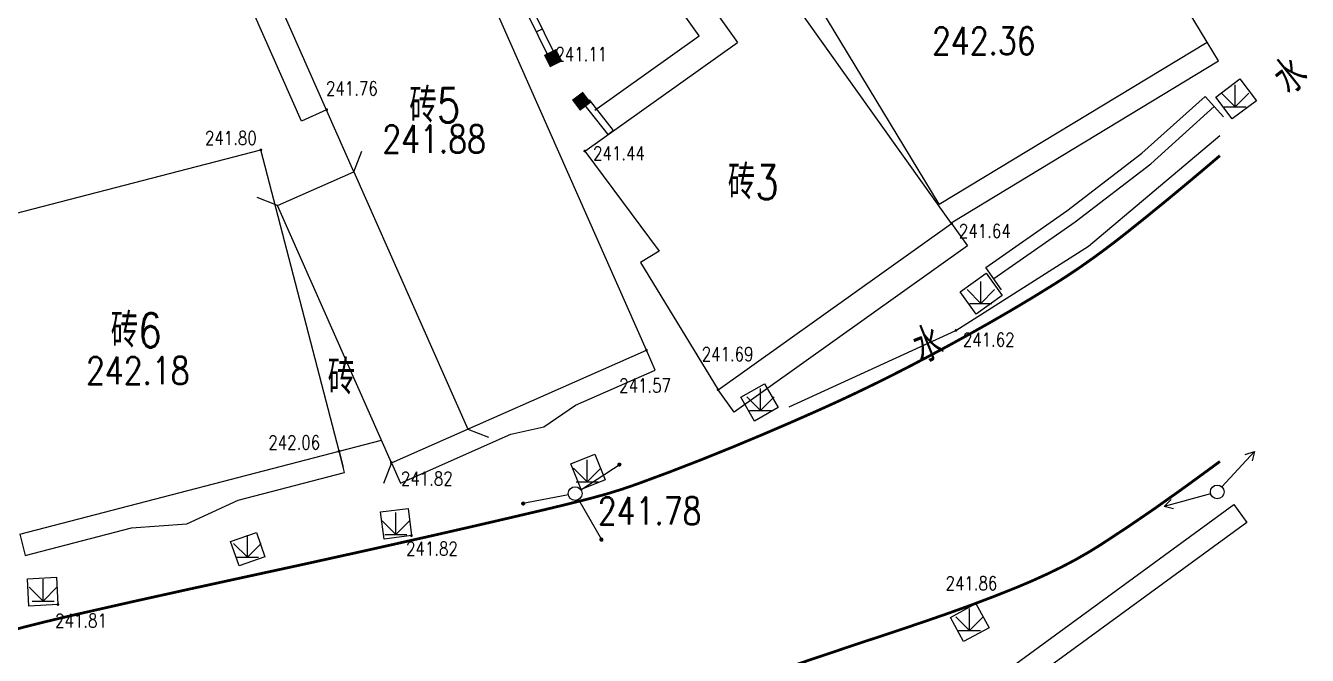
# Model space of a CAD drawing. Extents: x 453486 to 453811, y 3475287 to 3475420.
# Drawn here: x 453612.7 to 453659.37, y 3475364.24 to 3475387.17 of the extents above; entities that cross this region are included whole.
import ezdxf
from ezdxf.enums import TextEntityAlignment as Align

# ---------------------------------------------------------------- set-up
doc = ezdxf.new("R2010")
doc.units = 0
doc.header["$MEASUREMENT"] = 0
doc.layers.add('DX', color=9, linetype='Continuous')
doc.layers.add('GCD', color=9, linetype='Continuous')
doc.styles.add('HZ', font='rs.shx', dxfattribs={"width": 0.8, "bigfont": 'hztxt.shx'})

# ---------------------------------------------------------------- blocks, each defined once
blk = doc.blocks.new('GC200')
at = {"linetype": 'Continuous', "const_width": 0.2, "flags": 128}
blk.add_lwpolyline([(-0.1, 0, 1), (0.1, 0, 1)], format="xyb", close=True, dxfattribs=at)
blk = doc.blocks.new('GC200X')
blk = doc.blocks.new('gc124')
for p, q in [((-1, 1), (0, 0)), ((0, 0), (0, 1.6)), ((0, 0), (1, 1)), ((-0.8, 0), (0.8, 0))]:
    blk.add_line(p, q)
blk = doc.blocks.new('gc013b')
at = {"linetype": 'Continuous'}
blk.add_line((0.5, 0), (4, 0), dxfattribs=at)
at = {"linetype": 'Continuous', "flags": 128}
blk.add_lwpolyline([(3.388, 0.354), (4, 0), (3.388, -0.354)], dxfattribs=at)
blk = doc.blocks.new('gc170')
at = {"linetype": 'Continuous'}
blk.add_circle((0, 0), 0.5, dxfattribs=at)
blk = doc.blocks.new('gc013c')
at = {"linetype": 'Continuous'}
blk.add_line((0.5, 0), (4, 0), dxfattribs=at)
at = {"linetype": 'Continuous', "const_width": 0.15, "flags": 128}
blk.add_lwpolyline([(3.775, 0, 1), (3.925, 0, 1)], format="xyb", close=True, dxfattribs=at)
blk = doc.blocks.new('gc002')
at = {"const_width": 1}
blk.add_lwpolyline([(-0.5, 0), (0.5, 0)], dxfattribs=at)

msp = doc.modelspace()

# ---------------------------------------------------------------- linework, layer by layer
at = {"layer": 'DX', "linetype": 'Continuous'}
for p, q in [((453631.294, 3475386.942), (453631.519, 3475387.052)), ((453631.294, 3475386.942), (453631.519, 3475387.052)), ((453631.69, 3475386.134), (453631.914, 3475386.244)), ((453631.69, 3475386.134), (453631.914, 3475386.244)), ((453633.02, 3475384.311), (453633.216, 3475384.466)), ((453633.02, 3475384.311), (453633.216, 3475384.466)), ((453633.897, 3475383.202), (453634.093, 3475383.357)), ((453633.897, 3475383.202), (453634.093, 3475383.357)), ((453624.654, 3475381.853), (453624.943, 3475382.599)), ((453624.654, 3475381.853), (453624.943, 3475382.599)), ((453624.654, 3475381.853), (453628.802, 3475372.476)), ((453624.654, 3475381.853), (453628.802, 3475372.476)), ((453621.875, 3475380.624), (453621.128, 3475380.912)), ((453621.875, 3475380.624), (453621.128, 3475380.912)), ((453628.802, 3475372.476), (453629.548, 3475372.187)), ((453628.802, 3475372.476), (453629.548, 3475372.187)), ((453626.022, 3475371.247), (453625.734, 3475370.5)), ((453626.022, 3475371.247), (453625.734, 3475370.5))]:
    msp.add_line(p, q, dxfattribs=at)
at = {"layer": 'DX', "linetype": 'Continuous', "flags": 128}
for points in [[(453638.492, 3475405.099), (453639.304, 3475402.278), (453638.927, 3475401.966), (453639.95, 3475399.092), (453628.971, 3475391.682), (453631.69, 3475386.134)], [(453638.492, 3475405.099), (453639.304, 3475402.278), (453638.927, 3475401.966), (453639.95, 3475399.092), (453628.971, 3475391.682), (453631.69, 3475386.134)], [(453638.732, 3475405.168), (453639.59, 3475402.19), (453639.221, 3475401.885), (453640.251, 3475398.993), (453629.291, 3475391.597), (453631.914, 3475386.244)], [(453638.732, 3475405.168), (453639.59, 3475402.19), (453639.221, 3475401.885), (453640.251, 3475398.993), (453629.291, 3475391.597), (453631.914, 3475386.244)], [(453635.304, 3475375.352), (453624.648, 3475399.442)], [(453635.304, 3475375.352), (453624.648, 3475399.442)], [(453655.723, 3475386.573), (453650.361, 3475395.434)], [(453655.723, 3475386.573), (453650.361, 3475395.434)], [(453633.422, 3475384.097), (453637.225, 3475386.796), (453634.84, 3475390.145), (453635.651, 3475390.73)], [(453633.422, 3475384.097), (453637.225, 3475386.796), (453634.84, 3475390.145), (453635.651, 3475390.73)], [(453645.966, 3475380.668), (453640.086, 3475390.384)], [(453645.966, 3475380.668), (453640.086, 3475390.384)], [(453646.417, 3475379.965), (453640.052, 3475388.903)], [(453646.417, 3475379.965), (453640.052, 3475388.903)], [(453645.966, 3475380.668), (453655.723, 3475386.573)], [(453645.966, 3475380.668), (453655.723, 3475386.573)], [(453646.397, 3475379.994), (453656.137, 3475385.889), (453655.723, 3475386.573)], [(453646.397, 3475379.994), (453656.137, 3475385.889), (453655.723, 3475386.573)], [(453633.216, 3475384.466), (453634.093, 3475383.357)], [(453633.216, 3475384.466), (453634.093, 3475383.357)], [(453656.313, 3475383.854), (453655.644, 3475384.597)], [(453656.313, 3475383.854), (453655.644, 3475384.597)], [(453633.02, 3475384.311), (453633.897, 3475383.202)], [(453633.02, 3475384.311), (453633.897, 3475383.202)], [(453647.947, 3475377.959), (453650.911, 3475380.028), (453653.665, 3475382.14), (453655.979, 3475384.226)], [(453647.947, 3475377.959), (453650.911, 3475380.028), (453653.665, 3475382.14), (453655.979, 3475384.226)], [(453640.5, 3475373.285), (453646.572, 3475376.073), (453651.403, 3475379.145), (453656.184, 3475383.169)], [(453640.5, 3475373.285), (453646.572, 3475376.073), (453651.403, 3475379.145), (453656.184, 3475383.169)], [(453609.636, 3475379.639), (453621.265, 3475382.655)], [(453609.636, 3475379.639), (453621.265, 3475382.655)], [(453624.114, 3475371.67), (453621.265, 3475382.655)], [(453624.114, 3475371.67), (453621.265, 3475382.655)], [(453633.06, 3475382.603), (453635.765, 3475378.962)], [(453633.06, 3475382.603), (453635.765, 3475378.962)], [(453621.875, 3475380.624), (453624.654, 3475381.853)], [(453621.875, 3475380.624), (453624.654, 3475381.853)], [(453626.022, 3475371.247), (453621.875, 3475380.624)], [(453626.022, 3475371.247), (453621.875, 3475380.624)], [(453646.417, 3475379.965), (453646.997, 3475379.15), (453638.494, 3475373.095), (453637.914, 3475373.91)], [(453646.417, 3475379.965), (453646.997, 3475379.15), (453638.494, 3475373.095), (453637.914, 3475373.91)], [(453635.765, 3475378.962), (453635.082, 3475378.545)], [(453635.765, 3475378.962), (453635.082, 3475378.545)], [(453635.082, 3475378.545), (453637.914, 3475373.91)], [(453635.082, 3475378.545), (453637.914, 3475373.91)], [(453648.233, 3475377.549), (453647.661, 3475378.369)], [(453648.233, 3475377.549), (453647.661, 3475378.369)], [(453612.485, 3475368.654), (453625.658, 3475372.07)], [(453612.485, 3475368.654), (453625.658, 3475372.07)], [(453612.485, 3475368.654), (453612.686, 3475367.88), (453616.559, 3475368.885), (453618.567, 3475369.03), (453620.442, 3475369.892), (453624.315, 3475370.896), (453624.114, 3475371.67)], [(453612.485, 3475368.654), (453612.686, 3475367.88), (453616.559, 3475368.885), (453618.567, 3475369.03), (453620.442, 3475369.892), (453624.315, 3475370.896), (453624.114, 3475371.67)], [(453624.114, 3475371.67), (453624.265, 3475371.089)], [(453624.114, 3475371.67), (453624.265, 3475371.089)], [(453640.521, 3475356.925), (453640.049, 3475357.571), (453656.687, 3475369.729), (453657.159, 3475369.083)], [(453640.521, 3475356.925), (453640.049, 3475357.571), (453656.687, 3475369.729), (453657.159, 3475369.083)], [(453657.159, 3475369.083), (453640.521, 3475356.925)], [(453657.159, 3475369.083), (453640.521, 3475356.925)]]:
    msp.add_lwpolyline(points, dxfattribs=at)
for points, elevation in [([(453624.654, 3475381.853), (453618.146, 3475396.566)], 241.82), ([(453624.654, 3475381.853), (453618.146, 3475396.566)], 241.82), ([(453623.659, 3475384.103), (453622.745, 3475383.698), (453618.24, 3475393.881)], 241.707), ([(453623.659, 3475384.103), (453622.745, 3475383.698), (453618.24, 3475393.881)], 241.707), ([(453635.655, 3475390.725), (453638.619, 3475386.562)], 485.766), ([(453635.655, 3475390.725), (453638.619, 3475386.562)], 485.766), ([(453633.06, 3475382.603), (453638.619, 3475386.562)], 241.543), ([(453633.06, 3475382.603), (453638.619, 3475386.562)], 241.543), ([(453647.661, 3475378.369), (453650.616, 3475380.432), (453653.345, 3475382.525), (453655.644, 3475384.597)], 242.201), ([(453647.661, 3475378.369), (453650.616, 3475380.432), (453653.345, 3475382.525), (453655.644, 3475384.597)], 242.201), ([(453637.914, 3475373.91), (453646.417, 3475379.965)], 241.543), ([(453637.914, 3475373.91), (453646.417, 3475379.965)], 241.543), ([(453626.022, 3475371.247), (453635.304, 3475375.352)], 241.82), ([(453626.022, 3475371.247), (453626.346, 3475370.515), (453630.364, 3475372.3), (453631.563, 3475372.563), (453632.723, 3475373.346), (453635.628, 3475374.62), (453635.304, 3475375.352)], 241.82), ([(453626.022, 3475371.247), (453635.304, 3475375.352)], 241.82), ([(453626.022, 3475371.247), (453626.346, 3475370.515), (453630.364, 3475372.3), (453631.563, 3475372.563), (453632.723, 3475373.346), (453635.628, 3475374.62), (453635.304, 3475375.352)], 241.82)]:
    msp.add_lwpolyline(points, dxfattribs=dict(at, elevation=elevation))
for points, elevation in [([(453656.633, 3475383.772), (453656.033, 3475384.572), (453656.914, 3475385.233), (453657.514, 3475384.433)], 241.792), ([(453656.633, 3475383.772), (453656.033, 3475384.572), (453656.914, 3475385.233), (453657.514, 3475384.433)], 241.792), ([(453647.315, 3475376.667), (453646.731, 3475377.479), (453647.672, 3475378.156), (453648.256, 3475377.344)], 241.658), ([(453647.315, 3475376.667), (453646.731, 3475377.479), (453647.672, 3475378.156), (453648.256, 3475377.344)], 241.658), ([(453639.234, 3475372.773), (453638.74, 3475373.643), (453639.601, 3475374.132), (453640.095, 3475373.262)], 241.668), ([(453639.234, 3475372.773), (453638.74, 3475373.643), (453639.601, 3475374.132), (453640.095, 3475373.262)], 241.668), ([(453632.93, 3475370.284), (453632.553, 3475371.21), (453633.421, 3475371.563), (453633.798, 3475370.637)], 241.791), ([(453632.93, 3475370.284), (453632.553, 3475371.21), (453633.421, 3475371.563), (453633.798, 3475370.637)], 241.791), ([(453625.751, 3475368.474), (453625.627, 3475369.466), (453626.624, 3475369.591), (453626.748, 3475368.599)], 241.811), ([(453625.751, 3475368.474), (453625.627, 3475369.466), (453626.624, 3475369.591), (453626.748, 3475368.599)], 241.811), ([(453620.472, 3475367.499), (453620.159, 3475368.38), (453621.101, 3475368.714), (453621.414, 3475367.833)], 242.003), ([(453620.472, 3475367.499), (453620.159, 3475368.38), (453621.101, 3475368.714), (453621.414, 3475367.833)], 242.003), ([(453612.821, 3475366.033), (453612.766, 3475367.031), (453613.822, 3475367.089), (453613.877, 3475366.091)], 241.891), ([(453612.821, 3475366.033), (453612.766, 3475367.031), (453613.822, 3475367.089), (453613.877, 3475366.091)], 241.891)]:
    msp.add_lwpolyline(points, close=True, dxfattribs=dict(at, elevation=elevation))
at = {"layer": 'DX', "linetype": 'Continuous'}
for points in [[(453592.919, 3475360.99, 0.1, 0.1, 0.007945), (453600.459, 3475362.303, 0.1, 0.1, 0.014453), (453604.568, 3475363.209, 0.1, 0.1, 0.00183), (453612.497, 3475365.231, 0.1, 0.1, -0.007174), (453614.524, 3475365.725, 0.1, 0.1, -0.003178), (453620.475, 3475367.046, 0.1, 0.1, 0.002709), (453627.459, 3475368.588, 0.1, 0.1, 0.002201), (453631.546, 3475369.533, 0.1, 0.1, 0.005058), (453633.319, 3475369.97, 0.1, 0.1, 0.023886), (453634.966, 3475370.479, 0.1, 0.1, 0.010971), (453638.466, 3475371.834, 0.1, 0.1, 0.006921), (453641.519, 3475373.143, 0.1, 0.1, 0.009693), (453643.668, 3475374.15, 0.1, 0.1, 0.007834), (453645.606, 3475375.143, 0.1, 0.1, 0.006898), (453647.773, 3475376.335, 0.1, 0.1, 0.01081), (453650.145, 3475377.751, 0.1, 0.1, 0.016778), (453651.621, 3475378.746, 0.1, 0.1, 0.011386), (453652.832, 3475379.667, 0.1, 0.1, 0.006097), (453655.032, 3475381.463, 0.1, 0.1, 0.002517), (453656.184, 3475382.437, 0.1, 0.1, 0.016076)], [(453592.919, 3475360.99, 0.1, 0.1, 0.007945), (453600.459, 3475362.303, 0.1, 0.1, 0.014453), (453604.568, 3475363.209, 0.1, 0.1, 0.00183), (453612.497, 3475365.231, 0.1, 0.1, -0.007174), (453614.524, 3475365.725, 0.1, 0.1, -0.003178), (453620.475, 3475367.046, 0.1, 0.1, 0.002709), (453627.459, 3475368.588, 0.1, 0.1, 0.002201), (453631.546, 3475369.533, 0.1, 0.1, 0.005058), (453633.319, 3475369.97, 0.1, 0.1, 0.023886), (453634.966, 3475370.479, 0.1, 0.1, 0.010971), (453638.466, 3475371.834, 0.1, 0.1, 0.006921), (453641.519, 3475373.143, 0.1, 0.1, 0.009693), (453643.668, 3475374.15, 0.1, 0.1, 0.007834), (453645.606, 3475375.143, 0.1, 0.1, 0.006898), (453647.773, 3475376.335, 0.1, 0.1, 0.01081), (453650.145, 3475377.751, 0.1, 0.1, 0.016778), (453651.621, 3475378.746, 0.1, 0.1, 0.011386), (453652.832, 3475379.667, 0.1, 0.1, 0.006097), (453655.032, 3475381.463, 0.1, 0.1, 0.002517), (453656.184, 3475382.437, 0.1, 0.1, 0.016076)], [(453637.32, 3475362.646, 0.1, 0.1, -0.002456), (453639.447, 3475363.447, 0.1, 0.1, -0.006634), (453640.239, 3475363.729, 0.1, 0.1, -0.002423), (453644.165, 3475365.046, 0.1, 0.1, 0.0045), (453646.276, 3475365.764, 0.1, 0.1, 0.012706), (453648.799, 3475366.72, 0.1, 0.1, 0.019253), (453650.42, 3475367.456, 0.1, 0.1, 0.027245), (453651.871, 3475368.285, 0.1, 0.1, 0.013086), (453654.742, 3475370.248, 0.1, 0.1, 0.002446), (453656.184, 3475371.301, 0.1, 0.1, 0.014007)], [(453637.32, 3475362.646, 0.1, 0.1, -0.002456), (453639.447, 3475363.447, 0.1, 0.1, -0.006634), (453640.239, 3475363.729, 0.1, 0.1, -0.002423), (453644.165, 3475365.046, 0.1, 0.1, 0.0045), (453646.276, 3475365.764, 0.1, 0.1, 0.012706), (453648.799, 3475366.72, 0.1, 0.1, 0.019253), (453650.42, 3475367.456, 0.1, 0.1, 0.027245), (453651.871, 3475368.285, 0.1, 0.1, 0.013086), (453654.742, 3475370.248, 0.1, 0.1, 0.002446), (453656.184, 3475371.301, 0.1, 0.1, 0.014007)]]:
    msp.add_lwpolyline(points, format="xyseb", dxfattribs=at)
at = {"layer": 'DX', "linetype": 'Continuous', "flags": 128}
msp.add_lwpolyline([(453646.848, 3475364.738), (453646.369, 3475365.616), (453647.299, 3475366.123), (453647.778, 3475365.245)], close=True, dxfattribs=at)
msp.add_lwpolyline([(453646.848, 3475364.738), (453646.369, 3475365.616), (453647.299, 3475366.123), (453647.778, 3475365.245)], close=True, dxfattribs=at)

# ---------------------------------------------------------------- block references
at = {"layer": 'DX', "linetype": 'Continuous'}
ref = msp.add_blockref('GC200X', (453645.1, 3475386.615, 242.36), dxfattribs=dict(at, xscale=0.5, yscale=0.5, zscale=0.5))
ref.add_attrib('height', '242.36', dxfattribs={"layer": 'GCD', "linetype": 'Continuous', "height": 1, "style": 'HZ', "width": 0.8}).set_placement((453645.7, 3475386.615, 242.36), align=Align.MIDDLE_LEFT)
ref = msp.add_blockref('GC200X', (453645.1, 3475386.615, 242.36), dxfattribs=dict(at, xscale=0.5, yscale=0.5, zscale=0.5))
ref.add_attrib('height', '242.36', dxfattribs={"layer": 'GCD', "linetype": 'Continuous', "height": 1, "style": 'HZ', "width": 0.8}).set_placement((453645.7, 3475386.615, 242.36), align=Align.MIDDLE_LEFT)
at = {"layer": 'DX', "linetype": 'Continuous', "yscale": 0.5, "zscale": 0.5}
for p, xscale, rotation in [((453631.903, 3475385.99), 0.5000000000939337, 26.46986246873946), ((453631.903, 3475385.99), 0.5000000000939337, 26.46986246873946), ((453632.937, 3475384.418), 0.499999999974988, 36.92877640815563), ((453632.937, 3475384.418), 0.499999999974988, 36.92877640815563)]:
    msp.add_blockref('gc002', p, dxfattribs=dict(at, xscale=xscale, rotation=rotation))
at = {"layer": 'DX', "linetype": 'Continuous'}
ref = msp.add_blockref('GC200', (453631.69, 3475386.134, 241.11), dxfattribs=dict(at, xscale=0.25, yscale=0.25, zscale=0.25))
ref.add_attrib('height', '241.11', dxfattribs={"layer": 'GCD', "linetype": 'Continuous', "height": 0.5, "style": 'HZ', "width": 0.8}).set_placement((453631.99, 3475386.134, 241.11), align=Align.MIDDLE_LEFT)
ref = msp.add_blockref('GC200', (453631.69, 3475386.134, 241.11), dxfattribs=dict(at, xscale=0.25, yscale=0.25, zscale=0.25))
ref.add_attrib('height', '241.11', dxfattribs={"layer": 'GCD', "linetype": 'Continuous', "height": 0.5, "style": 'HZ', "width": 0.8}).set_placement((453631.99, 3475386.134, 241.11), align=Align.MIDDLE_LEFT)
ref = msp.add_blockref('GC200', (453623.665, 3475384.112, 241.762), dxfattribs=dict(at, xscale=0.25, yscale=0.25, zscale=0.25))
ref.add_attrib('height', '241.76', dxfattribs={"layer": 'GCD', "linetype": 'Continuous', "height": 0.5, "style": 'HZ', "width": 0.8}).set_placement((453623.636, 3475384.882, 241.762), align=Align.MIDDLE_LEFT)
ref = msp.add_blockref('GC200', (453623.665, 3475384.112, 241.762), dxfattribs=dict(at, xscale=0.25, yscale=0.25, zscale=0.25))
ref.add_attrib('height', '241.76', dxfattribs={"layer": 'GCD', "linetype": 'Continuous', "height": 0.5, "style": 'HZ', "width": 0.8}).set_placement((453623.636, 3475384.882, 241.762), align=Align.MIDDLE_LEFT)
at = {"layer": 'DX', "linetype": 'Continuous', "xscale": 0.5, "yscale": 0.5}
for name, p in [('gc124', (453656.742, 3475384.217)), ('gc124', (453656.742, 3475384.217)), ('gc124', (453647.482, 3475377.057)), ('gc124', (453647.482, 3475377.057)), ('gc124', (453639.458, 3475373.158)), ('gc124', (453639.458, 3475373.158)), ('gc124', (453633.146, 3475370.558)), ('gc124', (453633.146, 3475370.558)), ('gc170', (453656.088, 3475370.19)), ('gc170', (453656.088, 3475370.19)), ('gc170', (453632.708, 3475370.129)), ('gc170', (453632.708, 3475370.129)), ('gc124', (453626.177, 3475368.642)), ('gc124', (453626.177, 3475368.642)), ('gc124', (453620.774, 3475367.816)), ('gc124', (453620.774, 3475367.816)), ('gc124', (453613.335, 3475366.217)), ('gc124', (453613.335, 3475366.217)), ('gc124', (453647.07, 3475365.144)), ('gc124', (453647.07, 3475365.144))]:
    msp.add_blockref(name, p, dxfattribs=at)
at = {"layer": 'DX', "linetype": 'Continuous'}
ref = msp.add_blockref('GC200X', (453625.086, 3475383.043, 241.88), dxfattribs=dict(at, xscale=0.5, yscale=0.5, zscale=0.5))
ref.add_attrib('height', '241.88', dxfattribs={"layer": 'GCD', "linetype": 'Continuous', "height": 1, "style": 'HZ', "width": 0.8}).set_placement((453625.686, 3475383.043, 241.88), align=Align.MIDDLE_LEFT)
ref = msp.add_blockref('GC200X', (453625.086, 3475383.043, 241.88), dxfattribs=dict(at, xscale=0.5, yscale=0.5, zscale=0.5))
ref.add_attrib('height', '241.88', dxfattribs={"layer": 'GCD', "linetype": 'Continuous', "height": 1, "style": 'HZ', "width": 0.8}).set_placement((453625.686, 3475383.043, 241.88), align=Align.MIDDLE_LEFT)
ref = msp.add_blockref('GC200', (453621.267, 3475382.645, 241.796), dxfattribs=dict(at, xscale=0.25, yscale=0.25, zscale=0.25))
ref.add_attrib('height', '241.80', dxfattribs={"layer": 'GCD', "linetype": 'Continuous', "height": 0.5, "style": 'HZ', "width": 0.8}).set_placement((453619.23, 3475383.08, 241.796), align=Align.MIDDLE_LEFT)
ref = msp.add_blockref('GC200', (453621.267, 3475382.645, 241.796), dxfattribs=dict(at, xscale=0.25, yscale=0.25, zscale=0.25))
ref.add_attrib('height', '241.80', dxfattribs={"layer": 'GCD', "linetype": 'Continuous', "height": 0.5, "style": 'HZ', "width": 0.8}).set_placement((453619.23, 3475383.08, 241.796), align=Align.MIDDLE_LEFT)
ref = msp.add_blockref('GC200', (453633.06, 3475382.603, 241.444), dxfattribs=dict(at, xscale=0.25, yscale=0.25, zscale=0.25))
ref.add_attrib('height', '241.44', dxfattribs={"layer": 'GCD', "linetype": 'Continuous', "height": 0.5, "style": 'HZ', "width": 0.8}).set_placement((453633.359, 3475382.524, 241.444), align=Align.MIDDLE_LEFT)
ref = msp.add_blockref('GC200', (453633.06, 3475382.603, 241.444), dxfattribs=dict(at, xscale=0.25, yscale=0.25, zscale=0.25))
ref.add_attrib('height', '241.44', dxfattribs={"layer": 'GCD', "linetype": 'Continuous', "height": 0.5, "style": 'HZ', "width": 0.8}).set_placement((453633.359, 3475382.524, 241.444), align=Align.MIDDLE_LEFT)
ref = msp.add_blockref('GC200', (453646.417, 3475379.965, 241.644), dxfattribs=dict(at, xscale=0.25, yscale=0.25, zscale=0.25))
ref.add_attrib('height', '241.64', dxfattribs={"layer": 'GCD', "linetype": 'Continuous', "height": 0.5, "style": 'HZ', "width": 0.8}).set_placement((453646.681, 3475379.693, 241.644), align=Align.MIDDLE_LEFT)
ref = msp.add_blockref('GC200', (453646.417, 3475379.965, 241.644), dxfattribs=dict(at, xscale=0.25, yscale=0.25, zscale=0.25))
ref.add_attrib('height', '241.64', dxfattribs={"layer": 'GCD', "linetype": 'Continuous', "height": 0.5, "style": 'HZ', "width": 0.8}).set_placement((453646.681, 3475379.693, 241.644), align=Align.MIDDLE_LEFT)
ref = msp.add_blockref('GC200', (453646.572, 3475376.073, 241.619), dxfattribs=dict(at, xscale=0.25, yscale=0.25, zscale=0.25))
ref.add_attrib('height', '241.62', dxfattribs={"layer": 'GCD', "linetype": 'Continuous', "height": 0.5, "style": 'HZ', "width": 0.8}).set_placement((453646.823, 3475375.733, 241.619), align=Align.MIDDLE_LEFT)
ref = msp.add_blockref('GC200', (453646.572, 3475376.073, 241.619), dxfattribs=dict(at, xscale=0.25, yscale=0.25, zscale=0.25))
ref.add_attrib('height', '241.62', dxfattribs={"layer": 'GCD', "linetype": 'Continuous', "height": 0.5, "style": 'HZ', "width": 0.8}).set_placement((453646.823, 3475375.733, 241.619), align=Align.MIDDLE_LEFT)
ref = msp.add_blockref('GC200X', (453614.299, 3475374.61, 242.18), dxfattribs=dict(at, xscale=0.5, yscale=0.5, zscale=0.5))
ref.add_attrib('height', '242.18', dxfattribs={"layer": 'GCD', "linetype": 'Continuous', "height": 1, "style": 'HZ', "width": 0.8}).set_placement((453614.899, 3475374.61, 242.18), align=Align.MIDDLE_LEFT)
ref = msp.add_blockref('GC200X', (453614.299, 3475374.61, 242.18), dxfattribs=dict(at, xscale=0.5, yscale=0.5, zscale=0.5))
ref.add_attrib('height', '242.18', dxfattribs={"layer": 'GCD', "linetype": 'Continuous', "height": 1, "style": 'HZ', "width": 0.8}).set_placement((453614.899, 3475374.61, 242.18), align=Align.MIDDLE_LEFT)
ref = msp.add_blockref('GC200', (453635.304, 3475375.352, 241.571), dxfattribs=dict(at, xscale=0.25, yscale=0.25, zscale=0.25))
ref.add_attrib('height', '241.57', dxfattribs={"layer": 'GCD', "linetype": 'Continuous', "height": 0.5, "style": 'HZ', "width": 0.8}).set_placement((453634.312, 3475374.067, 241.571), align=Align.MIDDLE_LEFT)
ref = msp.add_blockref('GC200', (453635.304, 3475375.352, 241.571), dxfattribs=dict(at, xscale=0.25, yscale=0.25, zscale=0.25))
ref.add_attrib('height', '241.57', dxfattribs={"layer": 'GCD', "linetype": 'Continuous', "height": 0.5, "style": 'HZ', "width": 0.8}).set_placement((453634.312, 3475374.067, 241.571), align=Align.MIDDLE_LEFT)
ref = msp.add_blockref('GC200', (453637.914, 3475373.91, 241.69), dxfattribs=dict(at, xscale=0.25, yscale=0.25, zscale=0.25))
ref.add_attrib('height', '241.69', dxfattribs={"layer": 'GCD', "linetype": 'Continuous', "height": 0.5, "style": 'HZ', "width": 0.8}).set_placement((453637.316, 3475375.208, 241.69), align=Align.MIDDLE_LEFT)
ref = msp.add_blockref('GC200', (453637.914, 3475373.91, 241.69), dxfattribs=dict(at, xscale=0.25, yscale=0.25, zscale=0.25))
ref.add_attrib('height', '241.69', dxfattribs={"layer": 'GCD', "linetype": 'Continuous', "height": 0.5, "style": 'HZ', "width": 0.8}).set_placement((453637.316, 3475375.208, 241.69), align=Align.MIDDLE_LEFT)
ref = msp.add_blockref('GC200', (453624.114, 3475371.67, 242.061), dxfattribs=dict(at, xscale=0.25, yscale=0.25, zscale=0.25))
ref.add_attrib('height', '242.06', dxfattribs={"layer": 'GCD', "linetype": 'Continuous', "height": 0.5, "style": 'HZ', "width": 0.8}).set_placement((453621.538, 3475371.992, 242.061), align=Align.MIDDLE_LEFT)
ref = msp.add_blockref('GC200', (453624.114, 3475371.67, 242.061), dxfattribs=dict(at, xscale=0.25, yscale=0.25, zscale=0.25))
ref.add_attrib('height', '242.06', dxfattribs={"layer": 'GCD', "linetype": 'Continuous', "height": 0.5, "style": 'HZ', "width": 0.8}).set_placement((453621.538, 3475371.992, 242.061), align=Align.MIDDLE_LEFT)
at = {"layer": 'DX', "linetype": 'Continuous', "yscale": 0.5}
for name, p, xscale, rotation in [('gc013b', (453656.088, 3475370.19), 0.4999999999153807, 47.52888354568136), ('gc013b', (453656.088, 3475370.19), 0.4999999999153807, 47.52888354568136), ('gc013c', (453632.708, 3475370.129), 0.5000000000938785, 33.32144005598779), ('gc013c', (453632.708, 3475370.129), 0.5000000000938785, 33.32144005598779), ('gc013c', (453632.708, 3475370.129), 0.5000000000155544, 190.8175609050198), ('gc013c', (453632.708, 3475370.129), 0.5000000000155544, 190.8175609050198), ('gc013c', (453632.708, 3475370.129), 0.4999999998281501, 299.7379283583298), ('gc013c', (453632.708, 3475370.129), 0.4999999998281501, 299.7379283583298), ('gc013b', (453656.088, 3475370.19), 0.50000000001296, 195.2292562220634), ('gc013b', (453656.088, 3475370.19), 0.50000000001296, 195.2292562220634)]:
    msp.add_blockref(name, p, dxfattribs=dict(at, xscale=xscale, rotation=rotation))
at = {"layer": 'DX', "linetype": 'Continuous'}
ref = msp.add_blockref('GC200', (453626.014, 3475371.263, 241.82), dxfattribs=dict(at, xscale=0.25, yscale=0.25, zscale=0.25))
ref.add_attrib('height', '241.82', dxfattribs={"layer": 'GCD', "linetype": 'Continuous', "height": 0.5, "style": 'HZ', "width": 0.8}).set_placement((453626.365, 3475370.678, 241.82), align=Align.MIDDLE_LEFT)
ref = msp.add_blockref('GC200', (453626.014, 3475371.263, 241.82), dxfattribs=dict(at, xscale=0.25, yscale=0.25, zscale=0.25))
ref.add_attrib('height', '241.82', dxfattribs={"layer": 'GCD', "linetype": 'Continuous', "height": 0.5, "style": 'HZ', "width": 0.8}).set_placement((453626.365, 3475370.678, 241.82), align=Align.MIDDLE_LEFT)
ref = msp.add_blockref('GC200X', (453632.708, 3475370.129, 241.783), dxfattribs=dict(at, xscale=0.5, yscale=0.5, zscale=0.5))
ref.add_attrib('height', '241.78', dxfattribs={"layer": 'GCD', "linetype": 'Continuous', "height": 1, "style": 'HZ', "width": 0.8}).set_placement((453633.535, 3475369.499, 241.783), align=Align.MIDDLE_LEFT)
ref = msp.add_blockref('GC200X', (453632.708, 3475370.129, 241.783), dxfattribs=dict(at, xscale=0.5, yscale=0.5, zscale=0.5))
ref.add_attrib('height', '241.78', dxfattribs={"layer": 'GCD', "linetype": 'Continuous', "height": 1, "style": 'HZ', "width": 0.8}).set_placement((453633.535, 3475369.499, 241.783), align=Align.MIDDLE_LEFT)
ref = msp.add_blockref('GC200', (453626.748, 3475368.599, 241.819), dxfattribs=dict(at, xscale=0.25, yscale=0.25, zscale=0.25))
ref.add_attrib('height', '241.82', dxfattribs={"layer": 'GCD', "linetype": 'Continuous', "height": 0.5, "style": 'HZ', "width": 0.8}).set_placement((453626.552, 3475368.124, 241.819), align=Align.MIDDLE_LEFT)
ref = msp.add_blockref('GC200', (453626.748, 3475368.599, 241.819), dxfattribs=dict(at, xscale=0.25, yscale=0.25, zscale=0.25))
ref.add_attrib('height', '241.82', dxfattribs={"layer": 'GCD', "linetype": 'Continuous', "height": 0.5, "style": 'HZ', "width": 0.8}).set_placement((453626.552, 3475368.124, 241.819), align=Align.MIDDLE_LEFT)
ref = msp.add_blockref('GC200', (453647.299, 3475366.123, 241.862), dxfattribs=dict(at, xscale=0.25, yscale=0.25, zscale=0.25))
ref.add_attrib('height', '241.86', dxfattribs={"layer": 'GCD', "linetype": 'Continuous', "height": 0.5, "style": 'HZ', "width": 0.8}).set_placement((453646.195, 3475366.866, 241.862), align=Align.MIDDLE_LEFT)
ref = msp.add_blockref('GC200', (453647.299, 3475366.123, 241.862), dxfattribs=dict(at, xscale=0.25, yscale=0.25, zscale=0.25))
ref.add_attrib('height', '241.86', dxfattribs={"layer": 'GCD', "linetype": 'Continuous', "height": 0.5, "style": 'HZ', "width": 0.8}).set_placement((453646.195, 3475366.866, 241.862), align=Align.MIDDLE_LEFT)
ref = msp.add_blockref('GC200', (453613.877, 3475366.091, 241.807), dxfattribs=dict(at, xscale=0.25, yscale=0.25, zscale=0.25))
ref.add_attrib('height', '241.81', dxfattribs={"layer": 'GCD', "linetype": 'Continuous', "height": 0.5, "style": 'HZ', "width": 0.8}).set_placement((453613.775, 3475365.506, 241.807), align=Align.MIDDLE_LEFT)
ref = msp.add_blockref('GC200', (453613.877, 3475366.091, 241.807), dxfattribs=dict(at, xscale=0.25, yscale=0.25, zscale=0.25))
ref.add_attrib('height', '241.81', dxfattribs={"layer": 'GCD', "linetype": 'Continuous', "height": 0.5, "style": 'HZ', "width": 0.8}).set_placement((453613.775, 3475365.506, 241.807), align=Align.MIDDLE_LEFT)

# ---------------------------------------------------------------- texts
at = {"layer": 'DX', "linetype": 'Continuous', "style": 'HZ', "width": 0.8}
for rotation, p in [(38.7003, (453658.709, 3475385.407)), (38.7003, (453658.709, 3475385.407)), (21.8223, (453645.529, 3475375.626)), (21.8223, (453645.529, 3475375.626))]:
    msp.add_text('水', height=1.25, rotation=rotation, dxfattribs=at).set_placement(p, align=Align.MIDDLE)
for s, p in [('砖5', (453627.6, 3475384.33)), ('砖5', (453627.6, 3475384.33)), ('砖3', (453639.196, 3475381.533)), ('砖3', (453639.196, 3475381.533)), ('砖6', (453616.729, 3475376.135)), ('砖6', (453616.729, 3475376.135)), ('砖', (453624.199, 3475374.435)), ('砖', (453624.199, 3475374.435))]:
    msp.add_text(s, height=1.25, dxfattribs=at).set_placement(p, align=Align.MIDDLE)

doc.saveas('drawing.dxf')
